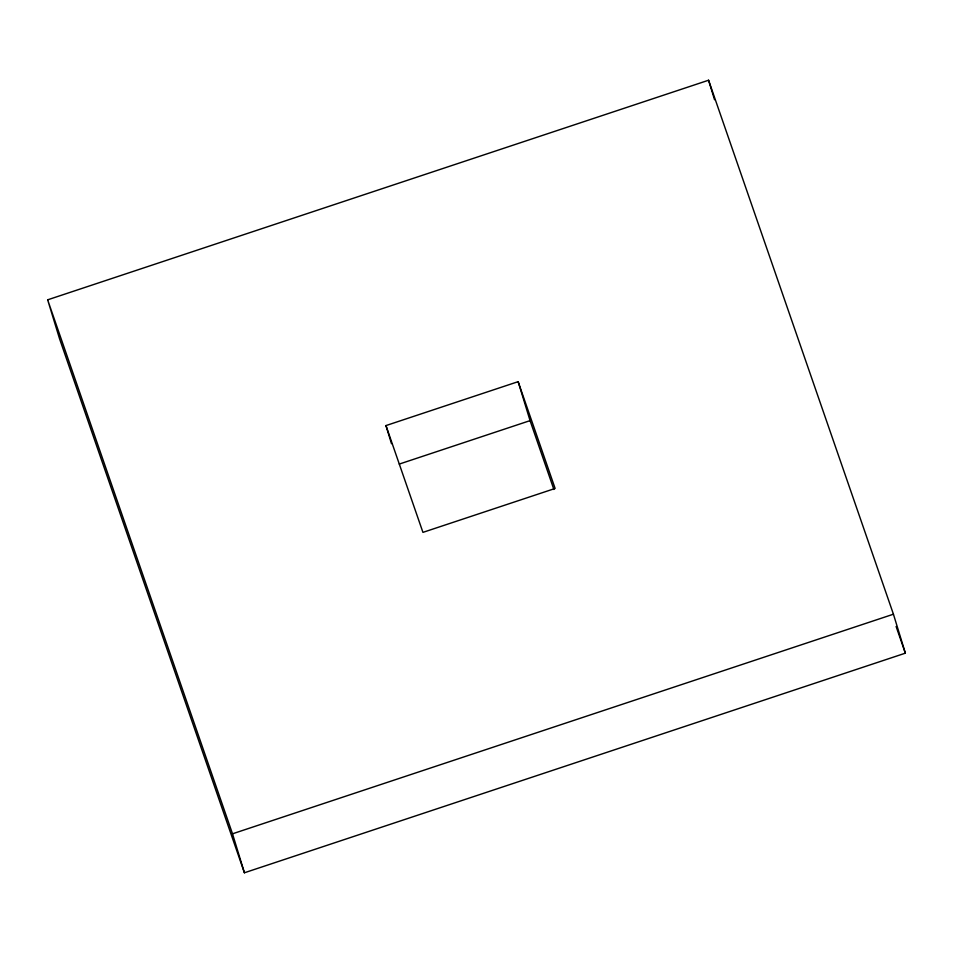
<?xml version="1.0" encoding="UTF-8"?>
<svg xmlns="http://www.w3.org/2000/svg" width="953" height="953" viewBox="0 0 953 953"><rect width="100%" height="100%" fill="white"/><g stroke="black" fill="none" stroke-linecap="round" stroke-linejoin="round"><path stroke-width="1.43" d="M47.65 299.826L708.579 80.231L893.437 614.208L905.35 653.174L244.421 872.769L59.562 338.791L47.65 299.826L232.508 833.804L244.421 872.769M385.965 425.574L518.146 381.665L555.122 488.46L422.941 532.37L385.965 425.574L391.492 443.669M399.283 464.075L530.059 420.63L518.146 381.665M232.508 833.804L893.437 614.208M896.106 626.478L905.35 653.174M530.059 420.63L553.896 489.485M708.579 80.231L714.536 99.708"/></g></svg>
